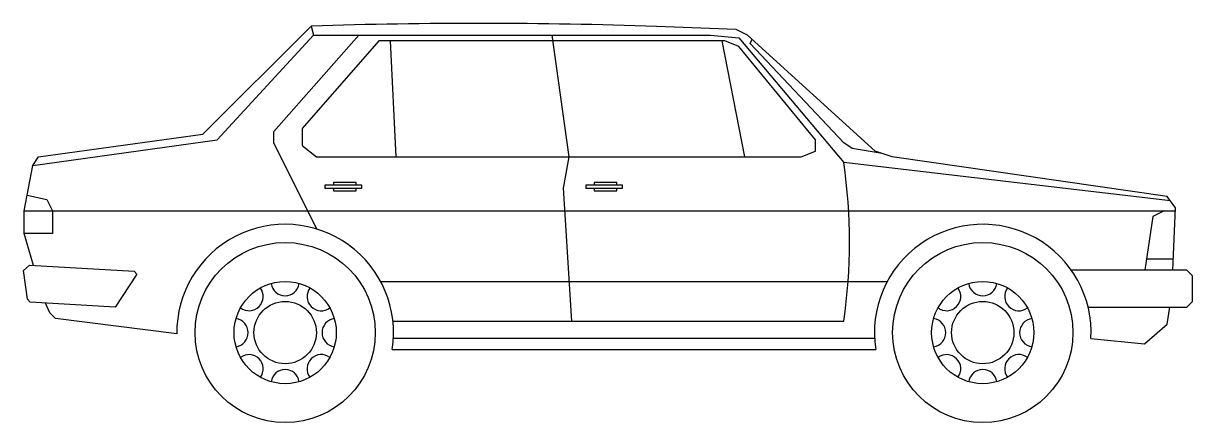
# Model space of a CAD drawing. Extents: x 0.03 to 4.15, y -0.01 to 1.4.
import ezdxf

# ---------------------------------------------------------------- set-up
doc = ezdxf.new("R2010")
doc.units = 0
doc.layers.get('0').update_dxf_attribs({"linetype": 'CONTINUOUS'})

msp = doc.modelspace()

# ---------------------------------------------------------------- linework, layer by layer
for points in [[(0.0627, 0.5462), (0.03, 0.66), (0.03, 0.74), (0.06, 0.9), (0.08, 0.93), (0.66, 1.01), (1.0421, 1.3915)], [(1.0421, 1.3915), (1.05, 1.36), (2.45, 1.36), (2.55, 1.35), (2.92, 0.91)], [(0.06, 0.9), (0.71, 0.99), (1.05, 1.36)], [(1.0617, 0.6754), (0.91, 0.98), (0.91, 1.02), (1.21, 1.36)], [(2.5, 1.34), (1.28, 1.34), (1.01, 1.03), (1.01, 0.97), (1.06, 0.93), (2.77, 0.93), (2.82, 0.95), (2.82, 0.99), (2.55, 1.32), (2.5, 1.34)], [(1.32, 1.34), (1.34, 0.93)], [(1.89, 1.36), (1.95, 0.93), (1.93, 0.82), (1.96, 0.35)], [(2.49, 1.34), (2.57, 0.93)], [(3.055, 0.9417), (2.95, 0.96), (2.92, 0.98), (2.59, 1.33), (2.5966, 1.3453)], [(4.0716, 0.7745), (2.92, 0.91)], [(1.09, 0.83), (1.09, 0.82), (1.22, 0.82), (1.22, 0.83), (1.09, 0.83)], [(1.2, 0.83), (1.2, 0.84), (1.12, 0.84), (1.12, 0.83)], [(2.01, 0.83), (2.01, 0.82), (2.14, 0.82), (2.14, 0.83), (2.01, 0.83)], [(2.12, 0.83), (2.12, 0.84), (2.04, 0.84), (2.04, 0.83)], [(0.0404, 0.7955), (0.11, 0.78), (0.13, 0.74), (0.13, 0.66), (0.03, 0.66)], [(1.12, 0.82), (1.12, 0.81), (1.2, 0.81), (1.2, 0.82)], [(2.04, 0.82), (2.04, 0.81), (2.12, 0.81), (2.12, 0.82)], [(0.03, 0.74), (4.0895, 0.74)], [(4.05, 0.74), (4.01, 0.72), (3.982, 0.53)], [(0.35, 0.4), (0.0505, 0.4172), (0.0411, 0.4278), (0.0269, 0.5288), (0.048, 0.5476), (0.4174, 0.5263), (0.4268, 0.5158), (0.35, 0.4)], [(3.99, 0.57), (4.0818, 0.57)], [(4.13, 0.53), (3.7224, 0.53)], [(4.13, 0.53), (4.15, 0.51)], [(4.15, 0.42), (4.15, 0.51)], [(1.287, 0.49), (3.073, 0.49)], [(0.14, 0.36), (0.12, 0.38), (0.1044, 0.4135)], [(4.15, 0.42), (4.13, 0.4)], [(3.7813, 0.4), (4.13, 0.4)], [(3.7915, 0.2887), (3.98, 0.27), (4.06, 0.34), (4.07, 0.4)], [(0.5679, 0.3055), (0.14, 0.36)], [(1.33, 0.35), (2.92, 0.35)], [(1.3316, 0.2904), (3.0284, 0.2904)], [(1.3274, 0.25), (3.0326, 0.25)]]:
    msp.add_lwpolyline(points)
msp.add_lwpolyline([(4.08, 0.53), (4.09, 0.75), (4.06, 0.79), (3.09, 0.93), (3.03, 0.95), (2.58, 1.36), (2.54, 1.38), (2.26, 1.39, 0.017254), (1.0421, 1.3915, 2.615249)], format="xyb")
for centre, radius in [((0.95, 0.31), 0.3178), ((3.41, 0.31), 0.3178), ((0.95, 0.31), 0.1803), ((3.41, 0.31), 0.1803), ((0.95, 0.31), 0.11), ((3.41, 0.31), 0.11)]:
    msp.add_circle(centre, radius)
for centre, radius, start, end in [((0.97, 0.63), 1.97, 351.8288, 8.1712), ((0.95, 0.31), 0.3821, 350.9656, 180.6693), ((3.41, 0.31), 0.3821, 356.8076, 189.0344), ((0.8225, 0.4372), 0.05, 232.8153, 37.3096), ((0.95, 0.49), 0.05, 187.6623, 352.3377), ((1.0773, 0.437), 0.05, 142.3812, 307.4937), ((3.2825, 0.4372), 0.05, 232.8153, 37.3096), ((3.41, 0.49), 0.05, 187.6623, 352.3377), ((3.5373, 0.437), 0.05, 142.3812, 307.4937), ((0.7697, 0.3097), 0.05, 278.0596, 82.1168), ((1.13, 0.3097), 0.05, 97.5741, 262.2492), ((3.2297, 0.3097), 0.05, 278.0596, 82.1168), ((3.59, 0.3097), 0.05, 97.5741, 262.2492), ((0.8225, 0.1822), 0.05, 323.2519, 126.8727), ((1.0773, 0.1824), 0.05, 52.8184, 217.0568), ((3.2825, 0.1822), 0.05, 323.2519, 126.8727), ((3.5373, 0.1824), 0.05, 52.8184, 217.0568), ((0.95, 0.1297), 0.05, 7.9712, 172.0288), ((3.41, 0.1297), 0.05, 7.9712, 172.0288)]:
    msp.add_arc(centre, radius, start, end)

doc.saveas('drawing.dxf')
